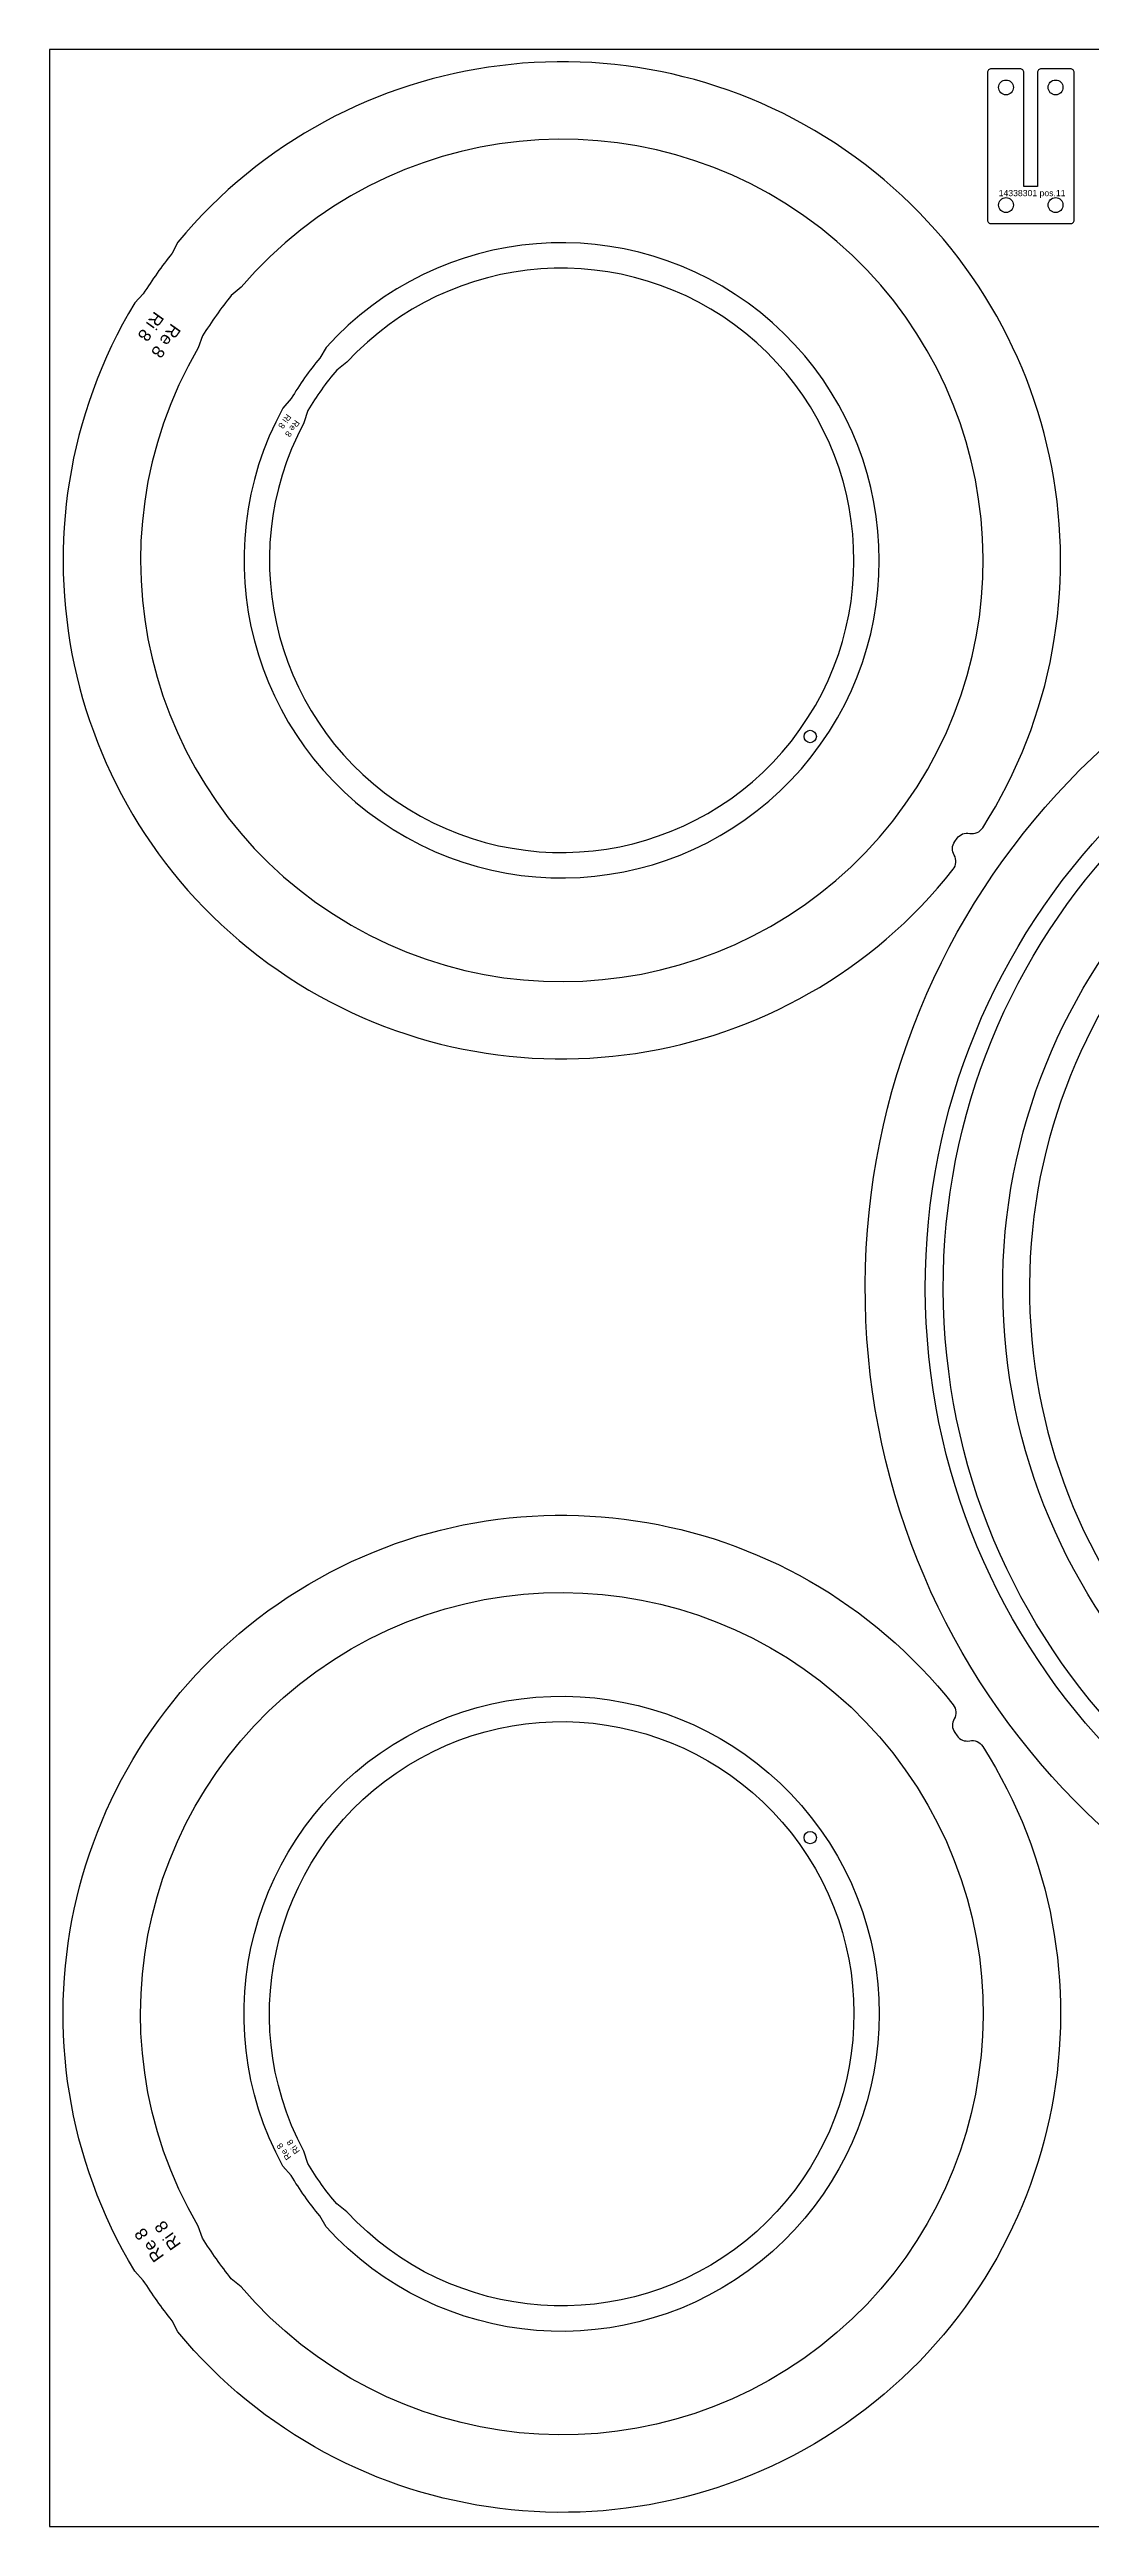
# Model space of a CAD drawing. Header units: millimetres. Extents: x 33362 to 35862, y 170857 to 172857.
# Drawn here: x 33362 to 34203, y 170857 to 172857 of the extents above; entities that cross this region are included whole.
import ezdxf

# ---------------------------------------------------------------- set-up
doc = ezdxf.new("R2010")
doc.units = ezdxf.units.MM
for name, color, linetype in [('13770337', 7, 'Continuous'), ('13770898', 7, 'Continuous'), ('13770901', 7, 'Continuous'), ('13837022', 7, 'Continuous'), ('14338301', 7, 'Continuous'), ('EM-26239 05', 6, 'Continuous'), ('Texto', 3, 'Continuous')]:
    doc.layers.add(name, color=color, linetype=linetype)
doc.styles.get("Standard").update_dxf_attribs({"font": 'arial.ttf'})

msp = doc.modelspace()

# ---------------------------------------------------------------- linework, layer by layer
msp.add_lwpolyline([(33361.5, 170856.7), (35861.5, 170856.7), (35861.5, 172856.7), (33361.5, 172856.7)], close=True)
at = {"layer": '13770337'}
for points in [[(34094.1, 172219.8, -0.29806), (34104.3, 172223.8, 0.312008), (34114.8, 172228.3, 0.939027), (33465.1, 172701.1), (33460.4, 172692.2, 0.025016), (33437.2, 172659.5), (33430.3, 172652.1, 0.939027), (34091, 172194.8, 0.312008), (34091.8, 172206.1, -0.29806), (34092.2, 172217.1), (34094.1, 172219.8)], [(34094.1, 171495.1, 0.29806), (34104.3, 171491.1, -0.312008), (34114.8, 171486.6, -0.939027), (33465.1, 171013.8), (33460.4, 171022.8, -0.025016), (33437.2, 171055.4), (33430.3, 171062.8, -0.939027), (34091, 171520.1, -0.312008), (34091.8, 171508.8, 0.29806), (34092.2, 171497.8), (34094.1, 171495.1)]]:
    msp.add_lwpolyline(points, format="xyb", dxfattribs=at)
for points in [[(33516.3, 172664.8), (33508.2, 172658.2, 0.029308), (33485.1, 172625.5), (33481.5, 172615.8, 22.589064)], [(33516.3, 171050.1), (33508.2, 171056.7, -0.029308), (33485.1, 171089.4), (33481.5, 171099.1, -22.589064)]]:
    msp.add_lwpolyline(points, format="xyb", close=True, dxfattribs=at)
at = {"layer": '13770898'}
for points in [[(34596.5, 171293.2, 0.414214), (34586.5, 171283.2), (34586.5, 171276.2, -0.431981), (34575.9, 171266.2, -0.945956), (34581.5, 172447.5), (34591.5, 172445.9, -0.016983), (34631.5, 172445.9), (34641.5, 172447.5, -0.945956), (34647.1, 171266.2, -0.431981), (34636.5, 171276.2), (34636.5, 171283.2, 0.414214), (34626.5, 171293.2)], [(34581.5, 172399.4), (34591.5, 172401.8, -0.018355), (34631.5, 172401.8), (34641.5, 172399.4, -36.172355)]]:
    msp.add_lwpolyline(points, format="xyb", close=True, dxfattribs=at)
at = {"layer": '13770901'}
for points in [[(34581.5, 172384.9), (34591.5, 172383.4, -0.019), (34631.5, 172383.4), (34641.5, 172384.9, -35.204928)], [(34581.5, 172336.8), (34591.5, 172339.3, -0.020734), (34631.5, 172339.3), (34641.5, 172336.8, -32.002085)]]:
    msp.add_lwpolyline(points, format="xyb", close=True, dxfattribs=at)
at = {"layer": '13837022'}
for points in [[(33584.7, 172616.2), (33579.7, 172607.5, 0.039431), (33556.5, 172574.8), (33549.9, 172567.2, 17.00787)], [(33601.6, 172604.2), (33593.3, 172597.9, 0.04218), (33570.1, 172565.2), (33566.8, 172555.2, 15.636045)], [(33584.7, 171098.7), (33579.7, 171107.5, -0.039431), (33556.5, 171140.1), (33549.9, 171147.7, -17.00787)], [(33601.6, 171110.7), (33593.3, 171117.1, -0.04218), (33570.1, 171149.7), (33566.8, 171159.7, -15.636045)]]:
    msp.add_lwpolyline(points, format="xyb", close=True, dxfattribs=at)
for centre in [(33975.6, 172302), (33975.6, 171412.9)]:
    msp.add_circle(centre, 5, dxfattribs=at)
at = {"layer": '14338301'}
msp.add_lwpolyline([(34148.1, 172746.1), (34148.1, 172838.1, 0.414214), (34145.1, 172841.1), (34121.6, 172841.1, 0.414214), (34118.6, 172838.1), (34118.6, 172719.1, 0.414214), (34121.6, 172716.1), (34185.6, 172716.1, 0.414214), (34188.6, 172719.1), (34188.6, 172838.1, 0.414214), (34185.6, 172841.1), (34162.1, 172841.1, 0.414214), (34159.1, 172838.1), (34159.1, 172746.1)], format="xyb", close=True, dxfattribs=at)
for centre in [(34133.6, 172826.1), (34173.6, 172826.1), (34133.6, 172731.1), (34173.6, 172731.1)]:
    msp.add_circle(centre, 6, dxfattribs=at)
at = {"layer": 'EM-26239 05'}
msp.add_lwpolyline([(34631.5, 172276.7), (34591.5, 172276.7, -0.414214), (34581.5, 172286.7), (34581.5, 172298.4, 0.444272), (34565, 172313.3, 0.919833), (34581.5, 171398.7), (34591.5, 171400.1, 0.021892), (34631.5, 171400.1), (34641.5, 171398.7, 0.919833), (34658, 172313.3, 0.444272), (34641.5, 172298.4), (34641.5, 172286.7, -0.414214)], format="xyb", close=True, dxfattribs=at)

# ---------------------------------------------------------------- texts
for width, insert, char_height, attachment_point, rotation in [(53.495, (33446.3, 172646), 10, 7, 234.6333), (35.453, (33552.9, 172563), 5, 7, 234.6333), (35.453, (33552.9, 171151.9), 5, 1, 125.3667), (53.495, (33446.3, 171068.9), 10, 1, 125.3667)]:
    msp.add_mtext_dynamic_manual_height_columns('Re 8\\PRi 8', width=width, gutter_width=12.5, heights=[0], dxfattribs=dict(insert=insert, char_height=char_height, attachment_point=attachment_point, rotation=rotation))
at = {"layer": 'Texto', "insert": (34127.7, 172743.3), "char_height": 5, "attachment_point": 1}
msp.add_mtext_dynamic_manual_height_columns('14338301 pos.11', width=275.284, gutter_width=12.5, heights=[0], dxfattribs=at)

doc.saveas('drawing.dxf')
